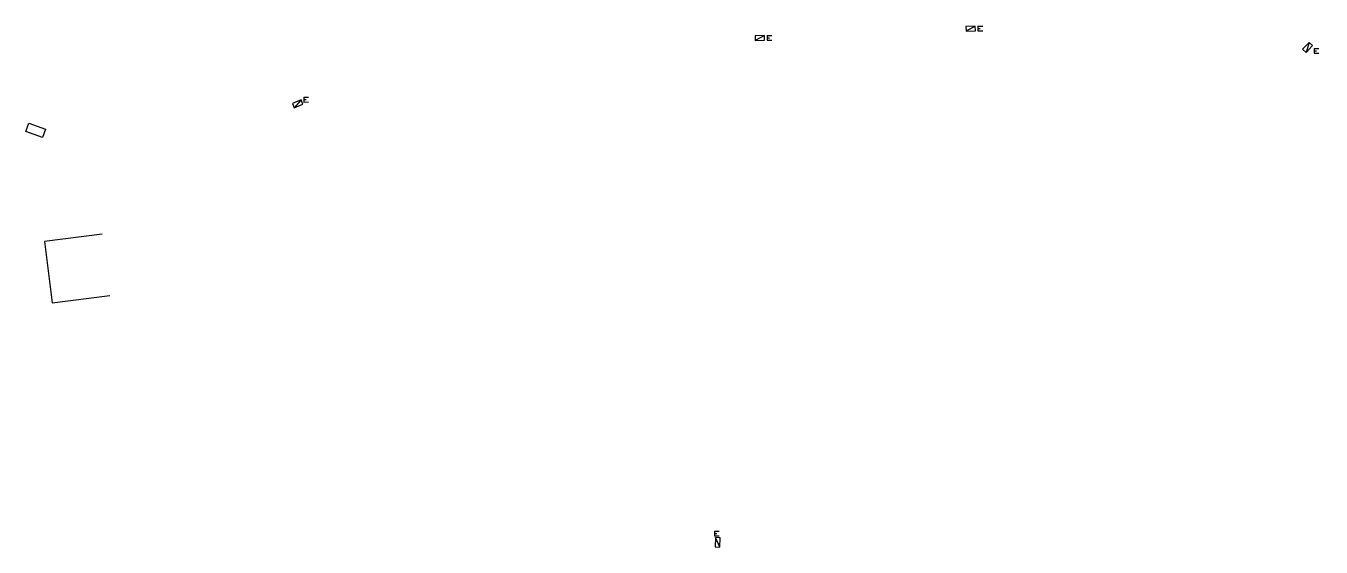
# Model space of a CAD drawing. Header units: millimetres. Extents: x 267101 to 268000, y 120004 to 120618.
# Drawn here: x 267100.9 to 267321.9, y 120529.5 to 120618.3 of the extents above.
import ezdxf
from ezdxf.enums import TextEntityAlignment as Align

# ---------------------------------------------------------------- set-up
doc = ezdxf.new("R2010")
doc.units = ezdxf.units.MM
doc.layers.get('0').update_dxf_attribs({"linetype": 'CONTINUOUS'})
for name, color, linetype in [('BB01', 7, 'CONTINUOUS'), ('O_200', 7, 'CONTINUOUS'), ('W0430', 7, 'CONTINUOUS')]:
    doc.layers.add(name, color=color, linetype=linetype)
doc.styles.get("Standard").update_dxf_attribs({"font": 'romans.shx', "width": 0.85})

# ---------------------------------------------------------------- blocks, each defined once
blk = doc.blocks.new('*U9')
at = {"flags": 128}
for points in [[(-1.9, -0.18), (-1.93, 0.62)], [(-1.5, -0.16), (-1.52, 0.24)], [(-1.1, -0.15), (-1.13, 0.65)], [(0.8, 0.8), (-0.8, 0.8)], [(-0.8, 0.8), (-0.8, 0)], [(0.8, 0.8), (-0.8, 0)], [(-0.8, 0), (0.8, 0)], [(0.8, 0), (0.8, 0.8)], [(-1.9, -0.18), (-1.1, -0.15)]]:
    blk.add_lwpolyline(points, dxfattribs=at)
blk = doc.blocks.new('*U15')
at = {"flags": 128}
for points in [[(0.8, 0.8), (-0.8, 0.8)], [(-0.8, 0.8), (-0.8, 0)], [(0.8, 0.8), (-0.8, 0)], [(-0.8, 0), (0.8, 0)], [(0.8, 0), (0.8, 0.8)], [(1.42, 0.99), (1.1, 0.25)], [(1.1, 0.25), (1.84, -0.06)], [(1.26, 0.62), (1.63, 0.46)], [(1.42, 0.99), (2.15, 0.67)]]:
    blk.add_lwpolyline(points, dxfattribs=at)
blk = doc.blocks.new('*U16')
at = {"flags": 128}
for points in [[(0.8, 0.8), (-0.8, 0.8)], [(-0.8, 0.8), (-0.8, 0)], [(0.8, 0.8), (-0.8, 0)], [(-0.8, 0), (0.8, 0)], [(0.8, 0), (0.8, 0.8)], [(0.63, -0.54), (0.04, -1.08)], [(0.04, -1.08), (0.58, -1.67)], [(0.33, -0.81), (0.6, -1.1)], [(0.63, -0.54), (1.17, -1.13)]]:
    blk.add_lwpolyline(points, dxfattribs=at)
blk = doc.blocks.new('*U17')
at = {"flags": 128}
for points in [[(0.8, 0.8), (-0.8, 0.8)], [(-0.8, 0.8), (-0.8, 0)], [(0.8, 0.8), (-0.8, 0)], [(-0.8, 0), (0.8, 0)], [(0.8, 0), (0.8, 0.8)], [(1.27, 0.81), (1.24, 0.01)], [(1.24, 0.01), (2.04, -0.02)], [(1.25, 0.41), (1.65, 0.39)], [(1.27, 0.81), (2.07, 0.78)]]:
    blk.add_lwpolyline(points, dxfattribs=at)
blk = doc.blocks.new('O_200_01')
at = {"flags": 128}
blk.add_lwpolyline([(-1.5, 0.75), (1.5, 0.75), (1.5, -0.75), (-1.5, -0.75), (-1.5, 0.75)], dxfattribs=at)
at = {"color": 0, "linetype": 'Continuous', "width": 0.75, "flags": 3}
for tag, p in [('DEF_LEG', (0.5, -5)), ('DEF_COUP', (0.5, -7.5)), ('DEF_TYPE', (0.5, -10))]:
    blk.add_attdef(tag, text='', height=1.2, dxfattribs=at).set_placement(p, align=Align.MIDDLE)

msp = doc.modelspace()

# ---------------------------------------------------------------- linework, layer by layer
at = {"layer": 'BB01', "color": 252, "flags": 128}
msp.add_lwpolyline([(267113.85, 120582.83), (267104.03, 120581.58), (267105.36, 120571.11), (267115.19, 120572.36)], dxfattribs=at)

# ---------------------------------------------------------------- block references
at = {"layer": 'O_200', "ltscale": 0.5, "rotation": 340.4205577180931}
msp.add_blockref('O_200_01', (267102.53, 120600.53), dxfattribs=at)
at = {"layer": 'W0430'}
for name, p, rotation in [('*U17', (267226.11, 120615.86), 1.979135411038877), ('*U17', (267262.08, 120617.46), 1.979135411038877), ('*U16', (267319.85, 120614.4), 47.3736854732406), ('*U15', (267147.4, 120604.69), 23.4827435509949), ('*U9', (267218.49, 120530.28), 268.2029581274227)]:
    msp.add_blockref(name, p, dxfattribs=dict(at, rotation=rotation))

doc.saveas('drawing.dxf')
